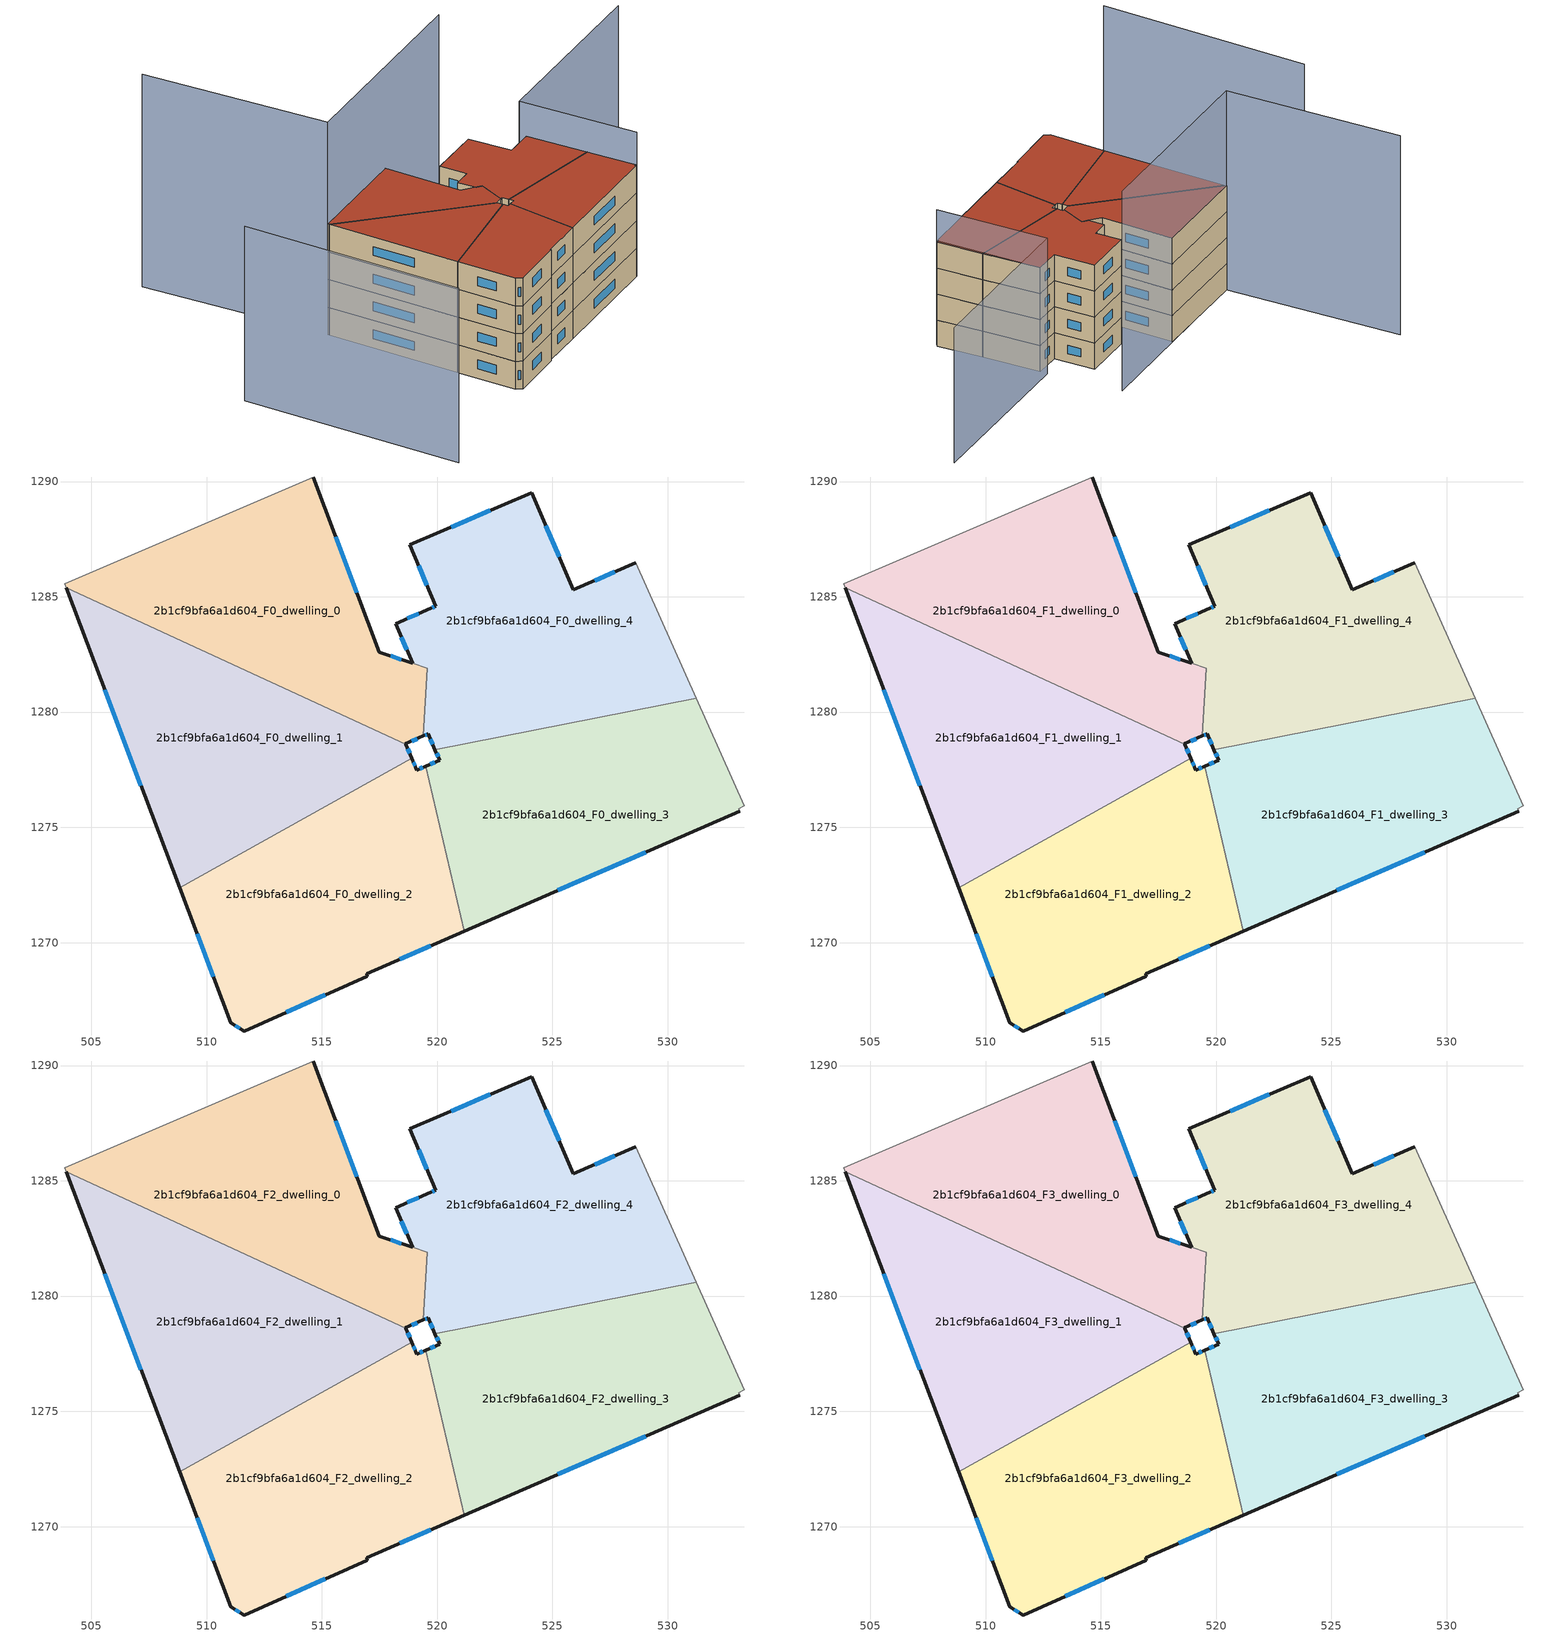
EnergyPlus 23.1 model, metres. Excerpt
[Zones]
2b1cf9bfa6a1d604_F0_dwelling_0
 floor ground (EU_floor_Construction): 514.63,1290.2 517.5,1282.6 519.57,1281.9 519.41,1278.96 518.63,1278.63 518.64,1278.61 503.91,1285.39 503.84,1285.57 z0
 wall outside (EU_wall_Construction): 518.64,1278.61 518.63,1278.63 519.41,1278.96 / 518.95,1282.11 517.5,1282.6 514.63,1290.2 z0:3
 wall adiabatic (EU_wall_Construction): 514.63,1290.2 503.84,1285.57 503.91,1285.39 z0:3
 wall to 2b1cf9bfa6a1d604_F0_dwelling_1 (EU_wall_Construction): 503.91,1285.39 518.64,1278.61 z0:3
 wall to 2b1cf9bfa6a1d604_F0_dwelling_4 (EU_wall_Construction): 519.41,1278.96 519.57,1281.9 518.95,1282.11 z0:3
 window (EU_Window_Construction): 518.89,1278.74 519.14,1278.85 / 516.52,1285.18 515.61,1287.61 / 518.46,1282.28 517.99,1282.43 z1.02:1.98
2b1cf9bfa6a1d604_F0_dwelling_1
 floor ground (EU_floor_Construction): 518.64,1278.61 518.9,1278 508.83,1272.38 503.91,1285.39 z0
 wall outside (EU_wall_Construction): 518.9,1278 518.64,1278.61 / 503.91,1285.39 508.83,1272.38 z0:3
 wall to 2b1cf9bfa6a1d604_F0_dwelling_2 (EU_wall_Construction): 508.83,1272.38 518.9,1278 z0:3
 window (EU_Window_Construction): 518.81,1278.21 518.73,1278.4 / 505.58,1280.96 507.16,1276.81 z1.02:1.98
2b1cf9bfa6a1d604_F0_dwelling_2
 floor ground (EU_floor_Construction): 519.51,1277.66 521.17,1270.5 516.94,1268.66 516.97,1268.55 511.64,1266.17 511.05,1266.52 508.83,1272.38 518.9,1278 519.12,1277.49 z0
 wall outside (EU_wall_Construction): 508.83,1272.38 511.05,1266.52 511.64,1266.17 516.97,1268.55 516.94,1268.66 521.17,1270.5 / 519.51,1277.66 519.12,1277.49 518.9,1278 z0:3
 wall to 2b1cf9bfa6a1d604_F0_dwelling_3 (EU_wall_Construction): 521.17,1270.5 519.51,1277.66 z0:3
 window (EU_Window_Construction): 513.45,1266.98 515.16,1267.74 / 511.25,1266.4 511.44,1266.29 / 509.59,1270.38 510.3,1268.51 / 519.04,1277.66 518.97,1277.83 / 519.38,1277.6 519.25,1277.54 / 518.38,1269.28 519.73,1269.87 z1.02:1.98
2b1cf9bfa6a1d604_F0_dwelling_3
 floor ground (EU_floor_Construction): 531.25,1280.6 533.33,1275.93 533.08,1275.81 533.13,1275.69 521.17,1270.5 519.51,1277.66 520.11,1277.91 519.91,1278.38 z0
 wall outside (EU_wall_Construction): 521.17,1270.5 533.13,1275.69 / 519.91,1278.38 520.11,1277.91 519.51,1277.66 z0:3
 wall adiabatic (EU_wall_Construction): 533.13,1275.69 533.08,1275.81 533.33,1275.93 531.25,1280.6 z0:3
 wall to 2b1cf9bfa6a1d604_F0_dwelling_4 (EU_wall_Construction): 531.25,1280.6 519.91,1278.38 z0:3
 window (EU_Window_Construction): 525.24,1272.26 529.06,1273.92 / 519.91,1277.83 519.71,1277.74 / 519.98,1278.22 520.04,1278.07 z1.02:1.98
2b1cf9bfa6a1d604_F0_dwelling_4
 floor ground (EU_floor_Construction): 528.62,1286.47 531.25,1280.6 519.91,1278.38 519.61,1279.05 519.41,1278.96 519.57,1281.9 518.95,1282.11 518.2,1283.84 519.72,1284.5 519.94,1284.6 518.81,1287.25 524.11,1289.52 525.91,1285.31 z0
 wall outside (EU_wall_Construction): 528.62,1286.47 525.91,1285.31 524.11,1289.52 518.81,1287.25 519.94,1284.6 519.72,1284.5 518.2,1283.84 518.95,1282.11 / 519.41,1278.96 519.61,1279.05 519.91,1278.38 z0:3
 wall adiabatic (EU_wall_Construction): 531.25,1280.6 528.62,1286.47 z0:3
 window (EU_Window_Construction): 519.2,1284.28 518.71,1284.06 / 519.87,1284.57 519.79,1284.53 / 519.2,1286.35 519.56,1285.5 / 522.31,1288.75 520.61,1288.02 / 525.3,1286.74 524.72,1288.09 / 527.7,1286.08 526.83,1285.71 / 519.71,1278.82 519.81,1278.61 / 519.48,1279 519.54,1279.02 / 518.45,1283.25 518.69,1282.7 z1.02:1.98
2b1cf9bfa6a1d604_F1_dwelling_0
 floor to 2b1cf9bfa6a1d604_F0_dwelling_0 (EU_floor_Construction): 514.63,1290.2 517.5,1282.6 519.57,1281.9 519.41,1278.96 518.63,1278.63 518.64,1278.61 503.91,1285.39 503.84,1285.57 z3
 wall outside (EU_wall_Construction): 518.64,1278.61 518.63,1278.63 519.41,1278.96 / 518.95,1282.11 517.5,1282.6 514.63,1290.2 z3:6
 wall adiabatic (EU_wall_Construction): 514.63,1290.2 503.84,1285.57 503.91,1285.39 z3:6
 wall to 2b1cf9bfa6a1d604_F1_dwelling_1 (EU_wall_Construction): 503.91,1285.39 518.64,1278.61 z3:6
 wall to 2b1cf9bfa6a1d604_F1_dwelling_4 (EU_wall_Construction): 519.41,1278.96 519.57,1281.9 518.95,1282.11 z3:6
 window (EU_Window_Construction): 518.89,1278.74 519.14,1278.85 / 516.52,1285.18 515.61,1287.61 / 518.46,1282.28 517.99,1282.43 z4.02:4.98
2b1cf9bfa6a1d604_F1_dwelling_1
 floor to 2b1cf9bfa6a1d604_F0_dwelling_1 (EU_floor_Construction): 518.64,1278.61 518.9,1278 508.83,1272.38 503.91,1285.39 z3
 wall outside (EU_wall_Construction): 518.9,1278 518.64,1278.61 / 503.91,1285.39 508.83,1272.38 z3:6
 wall to 2b1cf9bfa6a1d604_F1_dwelling_2 (EU_wall_Construction): 508.83,1272.38 518.9,1278 z3:6
 window (EU_Window_Construction): 518.81,1278.21 518.73,1278.4 / 505.58,1280.96 507.16,1276.81 z4.02:4.98
2b1cf9bfa6a1d604_F1_dwelling_2
 floor to 2b1cf9bfa6a1d604_F0_dwelling_2 (EU_floor_Construction): 519.51,1277.66 521.17,1270.5 516.94,1268.66 516.97,1268.55 511.64,1266.17 511.05,1266.52 508.83,1272.38 518.9,1278 519.12,1277.49 z3
 wall outside (EU_wall_Construction): 508.83,1272.38 511.05,1266.52 511.64,1266.17 516.97,1268.55 516.94,1268.66 521.17,1270.5 / 519.51,1277.66 519.12,1277.49 518.9,1278 z3:6
 wall to 2b1cf9bfa6a1d604_F1_dwelling_3 (EU_wall_Construction): 521.17,1270.5 519.51,1277.66 z3:6
 window (EU_Window_Construction): 513.45,1266.98 515.16,1267.74 / 511.25,1266.4 511.44,1266.29 / 509.59,1270.38 510.3,1268.51 / 519.04,1277.66 518.97,1277.83 / 519.38,1277.6 519.25,1277.54 / 518.38,1269.28 519.73,1269.87 z4.02:4.98
2b1cf9bfa6a1d604_F1_dwelling_3
 floor to 2b1cf9bfa6a1d604_F0_dwelling_3 (EU_floor_Construction): 531.25,1280.6 533.33,1275.93 533.08,1275.81 533.13,1275.69 521.17,1270.5 519.51,1277.66 520.11,1277.91 519.91,1278.38 z3
 wall outside (EU_wall_Construction): 521.17,1270.5 533.13,1275.69 / 519.91,1278.38 520.11,1277.91 519.51,1277.66 z3:6
 wall adiabatic (EU_wall_Construction): 533.13,1275.69 533.08,1275.81 533.33,1275.93 531.25,1280.6 z3:6
 wall to 2b1cf9bfa6a1d604_F1_dwelling_4 (EU_wall_Construction): 531.25,1280.6 519.91,1278.38 z3:6
 window (EU_Window_Construction): 525.24,1272.26 529.06,1273.92 / 519.91,1277.83 519.71,1277.74 / 519.98,1278.22 520.04,1278.07 z4.02:4.98
2b1cf9bfa6a1d604_F1_dwelling_4
 floor to 2b1cf9bfa6a1d604_F0_dwelling_4 (EU_floor_Construction): 528.62,1286.47 531.25,1280.6 519.91,1278.38 519.61,1279.05 519.41,1278.96 519.57,1281.9 518.95,1282.11 518.2,1283.84 519.72,1284.5 519.94,1284.6 518.81,1287.25 524.11,1289.52 525.91,1285.31 z3
 wall outside (EU_wall_Construction): 528.62,1286.47 525.91,1285.31 524.11,1289.52 518.81,1287.25 519.94,1284.6 519.72,1284.5 518.2,1283.84 518.95,1282.11 / 519.41,1278.96 519.61,1279.05 519.91,1278.38 z3:6
 wall adiabatic (EU_wall_Construction): 531.25,1280.6 528.62,1286.47 z3:6
 window (EU_Window_Construction): 519.2,1284.28 518.71,1284.06 / 519.87,1284.57 519.79,1284.53 / 519.2,1286.35 519.56,1285.5 / 522.31,1288.75 520.61,1288.02 / 525.3,1286.74 524.72,1288.09 / 527.7,1286.08 526.83,1285.71 / 519.71,1278.82 519.81,1278.61 / 519.48,1279 519.54,1279.02 / 518.45,1283.25 518.69,1282.7 z4.02:4.98
2b1cf9bfa6a1d604_F2_dwelling_0
 floor to 2b1cf9bfa6a1d604_F1_dwelling_0 (EU_floor_Construction): 514.63,1290.2 517.5,1282.6 519.57,1281.9 519.41,1278.96 518.63,1278.63 518.64,1278.61 503.91,1285.39 503.84,1285.57 z6
 wall outside (EU_wall_Construction): 518.64,1278.61 518.63,1278.63 519.41,1278.96 / 518.95,1282.11 517.5,1282.6 514.63,1290.2 z6:9
 wall adiabatic (EU_wall_Construction): 514.63,1290.2 503.84,1285.57 503.91,1285.39 z6:9
 wall to 2b1cf9bfa6a1d604_F2_dwelling_1 (EU_wall_Construction): 503.91,1285.39 518.64,1278.61 z6:9
 wall to 2b1cf9bfa6a1d604_F2_dwelling_4 (EU_wall_Construction): 519.41,1278.96 519.57,1281.9 518.95,1282.11 z6:9
 window (EU_Window_Construction): 518.89,1278.74 519.14,1278.85 / 516.52,1285.18 515.61,1287.61 / 518.46,1282.28 517.99,1282.43 z7.02:7.98
2b1cf9bfa6a1d604_F2_dwelling_1
 floor to 2b1cf9bfa6a1d604_F1_dwelling_1 (EU_floor_Construction): 518.64,1278.61 518.9,1278 508.83,1272.38 503.91,1285.39 z6
 wall outside (EU_wall_Construction): 518.9,1278 518.64,1278.61 / 503.91,1285.39 508.83,1272.38 z6:9
 wall to 2b1cf9bfa6a1d604_F2_dwelling_2 (EU_wall_Construction): 508.83,1272.38 518.9,1278 z6:9
 window (EU_Window_Construction): 518.81,1278.21 518.73,1278.4 / 505.58,1280.96 507.16,1276.81 z7.02:7.98
2b1cf9bfa6a1d604_F2_dwelling_2
 floor to 2b1cf9bfa6a1d604_F1_dwelling_2 (EU_floor_Construction): 519.51,1277.66 521.17,1270.5 516.94,1268.66 516.97,1268.55 511.64,1266.17 511.05,1266.52 508.83,1272.38 518.9,1278 519.12,1277.49 z6
 wall outside (EU_wall_Construction): 508.83,1272.38 511.05,1266.52 511.64,1266.17 516.97,1268.55 516.94,1268.66 521.17,1270.5 / 519.51,1277.66 519.12,1277.49 518.9,1278 z6:9
 wall to 2b1cf9bfa6a1d604_F2_dwelling_3 (EU_wall_Construction): 521.17,1270.5 519.51,1277.66 z6:9
 window (EU_Window_Construction): 513.45,1266.98 515.16,1267.74 / 511.25,1266.4 511.44,1266.29 / 509.59,1270.38 510.3,1268.51 / 519.04,1277.66 518.97,1277.83 / 519.38,1277.6 519.25,1277.54 / 518.38,1269.28 519.73,1269.87 z7.02:7.98
2b1cf9bfa6a1d604_F2_dwelling_3
 floor to 2b1cf9bfa6a1d604_F1_dwelling_3 (EU_floor_Construction): 531.25,1280.6 533.33,1275.93 533.08,1275.81 533.13,1275.69 521.17,1270.5 519.51,1277.66 520.11,1277.91 519.91,1278.38 z6
 wall outside (EU_wall_Construction): 521.17,1270.5 533.13,1275.69 / 519.91,1278.38 520.11,1277.91 519.51,1277.66 z6:9
 wall adiabatic (EU_wall_Construction): 533.13,1275.69 533.08,1275.81 533.33,1275.93 531.25,1280.6 z6:9
 wall to 2b1cf9bfa6a1d604_F2_dwelling_4 (EU_wall_Construction): 531.25,1280.6 519.91,1278.38 z6:9
 window (EU_Window_Construction): 525.24,1272.26 529.06,1273.92 / 519.91,1277.83 519.71,1277.74 / 519.98,1278.22 520.04,1278.07 z7.02:7.98
2b1cf9bfa6a1d604_F2_dwelling_4
 floor to 2b1cf9bfa6a1d604_F1_dwelling_4 (EU_floor_Construction): 528.62,1286.47 531.25,1280.6 519.91,1278.38 519.61,1279.05 519.41,1278.96 519.57,1281.9 518.95,1282.11 518.2,1283.84 519.72,1284.5 519.94,1284.6 518.81,1287.25 524.11,1289.52 525.91,1285.31 z6
 wall outside (EU_wall_Construction): 528.62,1286.47 525.91,1285.31 524.11,1289.52 518.81,1287.25 519.94,1284.6 519.72,1284.5 518.2,1283.84 518.95,1282.11 / 519.41,1278.96 519.61,1279.05 519.91,1278.38 z6:9
 wall adiabatic (EU_wall_Construction): 531.25,1280.6 528.62,1286.47 z6:9
 window (EU_Window_Construction): 519.2,1284.28 518.71,1284.06 / 519.87,1284.57 519.79,1284.53 / 519.2,1286.35 519.56,1285.5 / 522.31,1288.75 520.61,1288.02 / 525.3,1286.74 524.72,1288.09 / 527.7,1286.08 526.83,1285.71 / 519.71,1278.82 519.81,1278.61 / 519.48,1279 519.54,1279.02 / 518.45,1283.25 518.69,1282.7 z7.02:7.98
2b1cf9bfa6a1d604_F3_dwelling_0
 floor to 2b1cf9bfa6a1d604_F2_dwelling_0 (EU_floor_Construction): 514.63,1290.2 517.5,1282.6 519.57,1281.9 519.41,1278.96 518.63,1278.63 518.64,1278.61 503.91,1285.39 503.84,1285.57 z9
 wall outside (EU_wall_Construction): 518.64,1278.61 518.63,1278.63 519.41,1278.96 / 518.95,1282.11 517.5,1282.6 514.63,1290.2 z9:12
 wall adiabatic (EU_wall_Construction): 514.63,1290.2 503.84,1285.57 503.91,1285.39 z9:12
 wall to 2b1cf9bfa6a1d604_F3_dwelling_1 (EU_wall_Construction): 503.91,1285.39 518.64,1278.61 z9:12
 wall to 2b1cf9bfa6a1d604_F3_dwelling_4 (EU_wall_Construction): 519.41,1278.96 519.57,1281.9 518.95,1282.11 z9:12
 window (EU_Window_Construction): 518.89,1278.74 519.14,1278.85 / 516.52,1285.18 515.61,1287.61 / 518.46,1282.28 517.99,1282.43 z10.02:10.98
 roof outside (EU_roof_Construction): 519.41,1278.96 519.57,1281.9 517.5,1282.6 514.63,1290.2 503.84,1285.57 503.91,1285.39 518.64,1278.61 518.63,1278.63 z12
2b1cf9bfa6a1d604_F3_dwelling_1
 floor to 2b1cf9bfa6a1d604_F2_dwelling_1 (EU_floor_Construction): 518.64,1278.61 518.9,1278 508.83,1272.38 503.91,1285.39 z9
 wall outside (EU_wall_Construction): 518.9,1278 518.64,1278.61 / 503.91,1285.39 508.83,1272.38 z9:12
 wall to 2b1cf9bfa6a1d604_F3_dwelling_2 (EU_wall_Construction): 508.83,1272.38 518.9,1278 z9:12
 window (EU_Window_Construction): 518.81,1278.21 518.73,1278.4 / 505.58,1280.96 507.16,1276.81 z10.02:10.98
 roof outside (EU_roof_Construction): 518.9,1278 518.64,1278.61 503.91,1285.39 508.83,1272.38 z12
2b1cf9bfa6a1d604_F3_dwelling_2
 floor to 2b1cf9bfa6a1d604_F2_dwelling_2 (EU_floor_Construction): 519.51,1277.66 521.17,1270.5 516.94,1268.66 516.97,1268.55 511.64,1266.17 511.05,1266.52 508.83,1272.38 518.9,1278 519.12,1277.49 z9
 wall outside (EU_wall_Construction): 508.83,1272.38 511.05,1266.52 511.64,1266.17 516.97,1268.55 516.94,1268.66 521.17,1270.5 / 519.51,1277.66 519.12,1277.49 518.9,1278 z9:12
 wall to 2b1cf9bfa6a1d604_F3_dwelling_3 (EU_wall_Construction): 521.17,1270.5 519.51,1277.66 z9:12
 window (EU_Window_Construction): 513.45,1266.98 515.16,1267.74 / 511.25,1266.4 511.44,1266.29 / 509.59,1270.38 510.3,1268.51 / 519.04,1277.66 518.97,1277.83 / 519.38,1277.6 519.25,1277.54 / 518.38,1269.28 519.73,1269.87 z10.02:10.98
 roof outside (EU_roof_Construction): 521.17,1270.5 519.51,1277.66 519.12,1277.49 518.9,1278 508.83,1272.38 511.05,1266.52 511.64,1266.17 516.97,1268.55 516.94,1268.66 z12
2b1cf9bfa6a1d604_F3_dwelling_3
 floor to 2b1cf9bfa6a1d604_F2_dwelling_3 (EU_floor_Construction): 531.25,1280.6 533.33,1275.93 533.08,1275.81 533.13,1275.69 521.17,1270.5 519.51,1277.66 520.11,1277.91 519.91,1278.38 z9
 wall outside (EU_wall_Construction): 521.17,1270.5 533.13,1275.69 / 519.91,1278.38 520.11,1277.91 519.51,1277.66 z9:12
 wall adiabatic (EU_wall_Construction): 533.13,1275.69 533.08,1275.81 533.33,1275.93 531.25,1280.6 z9:12
 wall to 2b1cf9bfa6a1d604_F3_dwelling_4 (EU_wall_Construction): 531.25,1280.6 519.91,1278.38 z9:12
 window (EU_Window_Construction): 525.24,1272.26 529.06,1273.92 / 519.91,1277.83 519.71,1277.74 / 519.98,1278.22 520.04,1278.07 z10.02:10.98
 roof outside (EU_roof_Construction): 533.13,1275.69 533.08,1275.81 533.33,1275.93 531.25,1280.6 519.91,1278.38 520.11,1277.91 519.51,1277.66 521.17,1270.5 z12
2b1cf9bfa6a1d604_F3_dwelling_4
 floor to 2b1cf9bfa6a1d604_F2_dwelling_4 (EU_floor_Construction): 528.62,1286.47 531.25,1280.6 519.91,1278.38 519.61,1279.05 519.41,1278.96 519.57,1281.9 518.95,1282.11 518.2,1283.84 519.72,1284.5 519.94,1284.6 518.81,1287.25 524.11,1289.52 525.91,1285.31 z9
 wall outside (EU_wall_Construction): 528.62,1286.47 525.91,1285.31 524.11,1289.52 518.81,1287.25 519.94,1284.6 519.72,1284.5 518.2,1283.84 518.95,1282.11 / 519.41,1278.96 519.61,1279.05 519.91,1278.38 z9:12
 wall adiabatic (EU_wall_Construction): 531.25,1280.6 528.62,1286.47 z9:12
 window (EU_Window_Construction): 519.2,1284.28 518.71,1284.06 / 519.87,1284.57 519.79,1284.53 / 519.2,1286.35 519.56,1285.5 / 522.31,1288.75 520.61,1288.02 / 525.3,1286.74 524.72,1288.09 / 527.7,1286.08 526.83,1285.71 / 519.71,1278.82 519.81,1278.61 / 519.48,1279 519.54,1279.02 / 518.45,1283.25 518.69,1282.7 z10.02:10.98
 roof outside (EU_roof_Construction): 531.25,1280.6 528.62,1286.47 525.91,1285.31 524.11,1289.52 518.81,1287.25 519.94,1284.6 519.72,1284.5 518.2,1283.84 518.95,1282.11 519.57,1281.9 519.41,1278.96 519.61,1279.05 519.91,1278.38 z12
shading: 524.66,1294.53 503.85,1285.54 / 503.85,1285.54 496.08,1303.53 z0:23; 490.03,1280.94 498.16,1259.23 z0:18.9; 533.23,1275.7 528.32,1287.15 / 528.32,1287.15 546.82,1295.08 z0:15.6
[Building]
EU S2 Campaign: North Axis=0; Terrain=City; Solar Distribution=FullExterior
[Site:Location]
Vienna: Latitude=48; Longitude=16.5; Time Zone=1; Elevation=183
[SizingPeriod:WeatherFileDays]
AnnualSizingPeriod: Begin Month=1; Begin Day of Month=1; End Month=12; End Day of Month=31; Day of Week for Start Day=Monday; Use Weather File Daylight Saving Period=No; Use Weather File Rain and Snow Indicators=No
[MATERIAL]
EU_InternalMass_Material: Roughness=MediumRough; Thickness=0.1; Conductivity=1; Density=1800; Specific Heat=900; Thermal Absorptance=0.9; Solar Absorptance=0.7; Visible Absorptance=0.7
[MATERIAL:NOMASS] Roughness=MediumRough; Thermal Absorptance=0.9; Solar Absorptance=0.7; Visible Absorptance=0.7
Name | Thermal Resistance
EU_wall_NoMass | 0.942466
EU_roof_NoMass | 0.551687
EU_floor_NoMass | 0.66527
[WINDOWMATERIAL:SIMPLEGLAZINGSYSTEM]
EU_Window_SimpleGlazing: UFactor=2.03367; Solar Heat Gain Coefficient=0.65; Visible Transmittance=0.65
[CONSTRUCTION]
EU_wall_Construction: EU_wall_NoMass
EU_roof_Construction: EU_roof_NoMass
EU_floor_Construction: EU_floor_NoMass
EU_Window_Construction: EU_Window_SimpleGlazing
EU_InternalMass_Construction: EU_InternalMass_Material
[ZONE] Type=1; Multiplier=1; Ceiling Height=autocalculate; Floor Area=autocalculate; Part of Total Floor Area=Yes
Name | Volume
2b1cf9bfa6a1d604_F0_dwelling_0 | 237.299
2b1cf9bfa6a1d604_F1_dwelling_0; 2b1cf9bfa6a1d604_F2_dwelling_0; 2b1cf9bfa6a1d604_F3_dwelling_0 | 237.298
2b1cf9bfa6a1d604_F0_dwelling_1; 2b1cf9bfa6a1d604_F1_dwelling_1; 2b1cf9bfa6a1d604_F2_dwelling_1; 2b1cf9bfa6a1d604_F3_dwelling_1 | 248.708
2b1cf9bfa6a1d604_F0_dwelling_2 | 248.688
2b1cf9bfa6a1d604_F1_dwelling_2; 2b1cf9bfa6a1d604_F2_dwelling_2; 2b1cf9bfa6a1d604_F3_dwelling_2; 2b1cf9bfa6a1d604_F0_dwelling_3; 2b1cf9bfa6a1d604_F1_dwelling_3; 2b1cf9bfa6a1d604_F2_dwelling_3; 2b1cf9bfa6a1d604_F3_dwelling_3 | 248.687
2b1cf9bfa6a1d604_F0_dwelling_4 | 260.054
2b1cf9bfa6a1d604_F1_dwelling_4; 2b1cf9bfa6a1d604_F2_dwelling_4; 2b1cf9bfa6a1d604_F3_dwelling_4 | 260.055
[INTERNALMASS] Construction=EU_InternalMass_Construction
Name | Zone or ZoneList | Surface Area
2b1cf9bfa6a1d604_F0_dwelling_0_EU_InternalMass | 2b1cf9bfa6a1d604_F0_dwelling_0 | 79.0993
2b1cf9bfa6a1d604_F0_dwelling_1_EU_InternalMass | 2b1cf9bfa6a1d604_F0_dwelling_1 | 82.9029
2b1cf9bfa6a1d604_F0_dwelling_2_EU_InternalMass | 2b1cf9bfa6a1d604_F0_dwelling_2 | 82.896
2b1cf9bfa6a1d604_F0_dwelling_3_EU_InternalMass | 2b1cf9bfa6a1d604_F0_dwelling_3 | 82.8958
2b1cf9bfa6a1d604_F0_dwelling_4_EU_InternalMass | 2b1cf9bfa6a1d604_F0_dwelling_4 | 86.6848
2b1cf9bfa6a1d604_F1_dwelling_0_EU_InternalMass | 2b1cf9bfa6a1d604_F1_dwelling_0 | 79.0993
2b1cf9bfa6a1d604_F1_dwelling_1_EU_InternalMass | 2b1cf9bfa6a1d604_F1_dwelling_1 | 82.9029
2b1cf9bfa6a1d604_F1_dwelling_2_EU_InternalMass | 2b1cf9bfa6a1d604_F1_dwelling_2 | 82.896
2b1cf9bfa6a1d604_F1_dwelling_3_EU_InternalMass | 2b1cf9bfa6a1d604_F1_dwelling_3 | 82.8958
2b1cf9bfa6a1d604_F1_dwelling_4_EU_InternalMass | 2b1cf9bfa6a1d604_F1_dwelling_4 | 86.6848
2b1cf9bfa6a1d604_F2_dwelling_0_EU_InternalMass | 2b1cf9bfa6a1d604_F2_dwelling_0 | 79.0993
2b1cf9bfa6a1d604_F2_dwelling_1_EU_InternalMass | 2b1cf9bfa6a1d604_F2_dwelling_1 | 82.9029
2b1cf9bfa6a1d604_F2_dwelling_2_EU_InternalMass | 2b1cf9bfa6a1d604_F2_dwelling_2 | 82.896
2b1cf9bfa6a1d604_F2_dwelling_3_EU_InternalMass | 2b1cf9bfa6a1d604_F2_dwelling_3 | 82.8958
2b1cf9bfa6a1d604_F2_dwelling_4_EU_InternalMass | 2b1cf9bfa6a1d604_F2_dwelling_4 | 86.6848
2b1cf9bfa6a1d604_F3_dwelling_0_EU_InternalMass | 2b1cf9bfa6a1d604_F3_dwelling_0 | 79.0993
2b1cf9bfa6a1d604_F3_dwelling_1_EU_InternalMass | 2b1cf9bfa6a1d604_F3_dwelling_1 | 82.9029
2b1cf9bfa6a1d604_F3_dwelling_2_EU_InternalMass | 2b1cf9bfa6a1d604_F3_dwelling_2 | 82.896
2b1cf9bfa6a1d604_F3_dwelling_3_EU_InternalMass | 2b1cf9bfa6a1d604_F3_dwelling_3 | 82.8958
2b1cf9bfa6a1d604_F3_dwelling_4_EU_InternalMass | 2b1cf9bfa6a1d604_F3_dwelling_4 | 86.6848
[OTHEREQUIPMENT] Fuel Type=Electricity; Design Level Calculation Method=Watts/Area; Power per Zone Floor Area=1; Fraction Latent=0; Fraction Radiant=0; Fraction Lost=0; Carbon Dioxide Generation Rate=0; EndUse Subcategory=EU_Step8_InternalGains
Name | Zone or ZoneList or Space or SpaceList | Schedule
EU_Step8_InternalGain_2b1cf9bfa6a1d604_F0_dwelling_0_f000 | 2b1cf9bfa6a1d604_F0_dwelling_0 | EU_Step8_GainSchedule_2b1cf9bfa6a1d604_F0_dwelling_0_f000
EU_Step8_InternalGain_2b1cf9bfa6a1d604_F0_dwelling_1_f000 | 2b1cf9bfa6a1d604_F0_dwelling_1 | EU_Step8_GainSchedule_2b1cf9bfa6a1d604_F0_dwelling_1_f000
EU_Step8_InternalGain_2b1cf9bfa6a1d604_F0_dwelling_2_f000 | 2b1cf9bfa6a1d604_F0_dwelling_2 | EU_Step8_GainSchedule_2b1cf9bfa6a1d604_F0_dwelling_2_f000
EU_Step8_InternalGain_2b1cf9bfa6a1d604_F0_dwelling_3_f000 | 2b1cf9bfa6a1d604_F0_dwelling_3 | EU_Step8_GainSchedule_2b1cf9bfa6a1d604_F0_dwelling_3_f000
EU_Step8_InternalGain_2b1cf9bfa6a1d604_F0_dwelling_4_f000 | 2b1cf9bfa6a1d604_F0_dwelling_4 | EU_Step8_GainSchedule_2b1cf9bfa6a1d604_F0_dwelling_4_f000
EU_Step8_InternalGain_2b1cf9bfa6a1d604_F1_dwelling_0_f000 | 2b1cf9bfa6a1d604_F1_dwelling_0 | EU_Step8_GainSchedule_2b1cf9bfa6a1d604_F1_dwelling_0_f000
EU_Step8_InternalGain_2b1cf9bfa6a1d604_F1_dwelling_1_f000 | 2b1cf9bfa6a1d604_F1_dwelling_1 | EU_Step8_GainSchedule_2b1cf9bfa6a1d604_F1_dwelling_1_f000
EU_Step8_InternalGain_2b1cf9bfa6a1d604_F1_dwelling_2_f000 | 2b1cf9bfa6a1d604_F1_dwelling_2 | EU_Step8_GainSchedule_2b1cf9bfa6a1d604_F1_dwelling_2_f000
EU_Step8_InternalGain_2b1cf9bfa6a1d604_F1_dwelling_3_f000 | 2b1cf9bfa6a1d604_F1_dwelling_3 | EU_Step8_GainSchedule_2b1cf9bfa6a1d604_F1_dwelling_3_f000
EU_Step8_InternalGain_2b1cf9bfa6a1d604_F1_dwelling_4_f000 | 2b1cf9bfa6a1d604_F1_dwelling_4 | EU_Step8_GainSchedule_2b1cf9bfa6a1d604_F1_dwelling_4_f000
EU_Step8_InternalGain_2b1cf9bfa6a1d604_F2_dwelling_0_f000 | 2b1cf9bfa6a1d604_F2_dwelling_0 | EU_Step8_GainSchedule_2b1cf9bfa6a1d604_F2_dwelling_0_f000
EU_Step8_InternalGain_2b1cf9bfa6a1d604_F2_dwelling_1_f000 | 2b1cf9bfa6a1d604_F2_dwelling_1 | EU_Step8_GainSchedule_2b1cf9bfa6a1d604_F2_dwelling_1_f000
EU_Step8_InternalGain_2b1cf9bfa6a1d604_F2_dwelling_2_f000 | 2b1cf9bfa6a1d604_F2_dwelling_2 | EU_Step8_GainSchedule_2b1cf9bfa6a1d604_F2_dwelling_2_f000
EU_Step8_InternalGain_2b1cf9bfa6a1d604_F2_dwelling_3_f000 | 2b1cf9bfa6a1d604_F2_dwelling_3 | EU_Step8_GainSchedule_2b1cf9bfa6a1d604_F2_dwelling_3_f000
EU_Step8_InternalGain_2b1cf9bfa6a1d604_F2_dwelling_4_f000 | 2b1cf9bfa6a1d604_F2_dwelling_4 | EU_Step8_GainSchedule_2b1cf9bfa6a1d604_F2_dwelling_4_f000
EU_Step8_InternalGain_2b1cf9bfa6a1d604_F3_dwelling_0_f000 | 2b1cf9bfa6a1d604_F3_dwelling_0 | EU_Step8_GainSchedule_2b1cf9bfa6a1d604_F3_dwelling_0_f000
EU_Step8_InternalGain_2b1cf9bfa6a1d604_F3_dwelling_1_f000 | 2b1cf9bfa6a1d604_F3_dwelling_1 | EU_Step8_GainSchedule_2b1cf9bfa6a1d604_F3_dwelling_1_f000
EU_Step8_InternalGain_2b1cf9bfa6a1d604_F3_dwelling_2_f000 | 2b1cf9bfa6a1d604_F3_dwelling_2 | EU_Step8_GainSchedule_2b1cf9bfa6a1d604_F3_dwelling_2_f000
EU_Step8_InternalGain_2b1cf9bfa6a1d604_F3_dwelling_3_f000 | 2b1cf9bfa6a1d604_F3_dwelling_3 | EU_Step8_GainSchedule_2b1cf9bfa6a1d604_F3_dwelling_3_f000
EU_Step8_InternalGain_2b1cf9bfa6a1d604_F3_dwelling_4_f000 | 2b1cf9bfa6a1d604_F3_dwelling_4 | EU_Step8_GainSchedule_2b1cf9bfa6a1d604_F3_dwelling_4_f000
[ZONEVENTILATION:DESIGNFLOWRATE] Schedule=EU_AlwaysOn; Design Flow Rate Calculation Method=AirChanges/Hour; Air Changes per Hour=0.530523; Ventilation Type=Natural; Fan Pressure Rise=0; Fan Total Efficiency=1; Constant Term Coefficient=1; Temperature Term Coefficient=0; Velocity Term Coefficient=0; Velocity Squared Term Coefficient=0; Minimum Indoor Temperature=-100; Maximum Indoor Temperature=100; Delta Temperature=-100; Minimum Outdoor Temperature=-100; Maximum Outdoor Temperature=100; Maximum Wind Speed=40
Name | Zone or ZoneList or Space or SpaceList
EU_ConstantAir_2b1cf9bfa6a1d604_F0_dwelling_0 | 2b1cf9bfa6a1d604_F0_dwelling_0
EU_ConstantAir_2b1cf9bfa6a1d604_F0_dwelling_1 | 2b1cf9bfa6a1d604_F0_dwelling_1
EU_ConstantAir_2b1cf9bfa6a1d604_F0_dwelling_2 | 2b1cf9bfa6a1d604_F0_dwelling_2
EU_ConstantAir_2b1cf9bfa6a1d604_F0_dwelling_3 | 2b1cf9bfa6a1d604_F0_dwelling_3
EU_ConstantAir_2b1cf9bfa6a1d604_F0_dwelling_4 | 2b1cf9bfa6a1d604_F0_dwelling_4
EU_ConstantAir_2b1cf9bfa6a1d604_F1_dwelling_0 | 2b1cf9bfa6a1d604_F1_dwelling_0
EU_ConstantAir_2b1cf9bfa6a1d604_F1_dwelling_1 | 2b1cf9bfa6a1d604_F1_dwelling_1
EU_ConstantAir_2b1cf9bfa6a1d604_F1_dwelling_2 | 2b1cf9bfa6a1d604_F1_dwelling_2
EU_ConstantAir_2b1cf9bfa6a1d604_F1_dwelling_3 | 2b1cf9bfa6a1d604_F1_dwelling_3
EU_ConstantAir_2b1cf9bfa6a1d604_F1_dwelling_4 | 2b1cf9bfa6a1d604_F1_dwelling_4
EU_ConstantAir_2b1cf9bfa6a1d604_F2_dwelling_0 | 2b1cf9bfa6a1d604_F2_dwelling_0
EU_ConstantAir_2b1cf9bfa6a1d604_F2_dwelling_1 | 2b1cf9bfa6a1d604_F2_dwelling_1
EU_ConstantAir_2b1cf9bfa6a1d604_F2_dwelling_2 | 2b1cf9bfa6a1d604_F2_dwelling_2
EU_ConstantAir_2b1cf9bfa6a1d604_F2_dwelling_3 | 2b1cf9bfa6a1d604_F2_dwelling_3
EU_ConstantAir_2b1cf9bfa6a1d604_F2_dwelling_4 | 2b1cf9bfa6a1d604_F2_dwelling_4
EU_ConstantAir_2b1cf9bfa6a1d604_F3_dwelling_0 | 2b1cf9bfa6a1d604_F3_dwelling_0
EU_ConstantAir_2b1cf9bfa6a1d604_F3_dwelling_1 | 2b1cf9bfa6a1d604_F3_dwelling_1
EU_ConstantAir_2b1cf9bfa6a1d604_F3_dwelling_2 | 2b1cf9bfa6a1d604_F3_dwelling_2
EU_ConstantAir_2b1cf9bfa6a1d604_F3_dwelling_3 | 2b1cf9bfa6a1d604_F3_dwelling_3
EU_ConstantAir_2b1cf9bfa6a1d604_F3_dwelling_4 | 2b1cf9bfa6a1d604_F3_dwelling_4
[HVACTEMPLATE:THERMOSTAT] Constant Heating Setpoint=20; Constant Cooling Setpoint=50
EU_HeatOnly_2b1cf9bfa6a1d604_F0_dwelling_0; EU_HeatOnly_2b1cf9bfa6a1d604_F0_dwelling_1; EU_HeatOnly_2b1cf9bfa6a1d604_F0_dwelling_2; EU_HeatOnly_2b1cf9bfa6a1d604_F0_dwelling_3; EU_HeatOnly_2b1cf9bfa6a1d604_F0_dwelling_4; EU_HeatOnly_2b1cf9bfa6a1d604_F1_dwelling_0; EU_HeatOnly_2b1cf9bfa6a1d604_F1_dwelling_1; EU_HeatOnly_2b1cf9bfa6a1d604_F1_dwelling_2; EU_HeatOnly_2b1cf9bfa6a1d604_F1_dwelling_3; EU_HeatOnly_2b1cf9bfa6a1d604_F1_dwelling_4; EU_HeatOnly_2b1cf9bfa6a1d604_F2_dwelling_0; EU_HeatOnly_2b1cf9bfa6a1d604_F2_dwelling_1; EU_HeatOnly_2b1cf9bfa6a1d604_F2_dwelling_2; EU_HeatOnly_2b1cf9bfa6a1d604_F2_dwelling_3; EU_HeatOnly_2b1cf9bfa6a1d604_F2_dwelling_4; EU_HeatOnly_2b1cf9bfa6a1d604_F3_dwelling_0; EU_HeatOnly_2b1cf9bfa6a1d604_F3_dwelling_1; EU_HeatOnly_2b1cf9bfa6a1d604_F3_dwelling_2; EU_HeatOnly_2b1cf9bfa6a1d604_F3_dwelling_3; EU_HeatOnly_2b1cf9bfa6a1d604_F3_dwelling_4
[HVACTEMPLATE:ZONE:IDEALLOADSAIRSYSTEM] System Availability Schedule=EU_AlwaysOn; Maximum Heating Supply Air Temperature=50; Minimum Cooling Supply Air Temperature=13; Maximum Heating Supply Air Humidity Ratio=0.0156; Minimum Cooling Supply Air Humidity Ratio=0.0077; Heating Limit=NoLimit; Cooling Limit=NoLimit; Heating Availability Schedule=EU_AlwaysOn; Cooling Availability Schedule=EU_CoolingOff; Dehumidification Control Type=ConstantSensibleHeatRatio; Cooling Sensible Heat Ratio=0.7; Dehumidification Setpoint=60; Humidification Control Type=None; Humidification Setpoint=30; Outdoor Air Method=None; Outdoor Air Flow Rate per Person=0.00944; Outdoor Air Flow Rate per Zone Floor Area=0; Outdoor Air Flow Rate per Zone=0; Demand Controlled Ventilation Type=None; Outdoor Air Economizer Type=NoEconomizer; Heat Recovery Type=None; Sensible Heat Recovery Effectiveness=0.7; Latent Heat Recovery Effectiveness=0.65
Name | Template Thermostat
2b1cf9bfa6a1d604_F0_dwelling_0 | EU_HeatOnly_2b1cf9bfa6a1d604_F0_dwelling_0
2b1cf9bfa6a1d604_F0_dwelling_1 | EU_HeatOnly_2b1cf9bfa6a1d604_F0_dwelling_1
2b1cf9bfa6a1d604_F0_dwelling_2 | EU_HeatOnly_2b1cf9bfa6a1d604_F0_dwelling_2
2b1cf9bfa6a1d604_F0_dwelling_3 | EU_HeatOnly_2b1cf9bfa6a1d604_F0_dwelling_3
2b1cf9bfa6a1d604_F0_dwelling_4 | EU_HeatOnly_2b1cf9bfa6a1d604_F0_dwelling_4
2b1cf9bfa6a1d604_F1_dwelling_0 | EU_HeatOnly_2b1cf9bfa6a1d604_F1_dwelling_0
2b1cf9bfa6a1d604_F1_dwelling_1 | EU_HeatOnly_2b1cf9bfa6a1d604_F1_dwelling_1
2b1cf9bfa6a1d604_F1_dwelling_2 | EU_HeatOnly_2b1cf9bfa6a1d604_F1_dwelling_2
2b1cf9bfa6a1d604_F1_dwelling_3 | EU_HeatOnly_2b1cf9bfa6a1d604_F1_dwelling_3
2b1cf9bfa6a1d604_F1_dwelling_4 | EU_HeatOnly_2b1cf9bfa6a1d604_F1_dwelling_4
2b1cf9bfa6a1d604_F2_dwelling_0 | EU_HeatOnly_2b1cf9bfa6a1d604_F2_dwelling_0
2b1cf9bfa6a1d604_F2_dwelling_1 | EU_HeatOnly_2b1cf9bfa6a1d604_F2_dwelling_1
2b1cf9bfa6a1d604_F2_dwelling_2 | EU_HeatOnly_2b1cf9bfa6a1d604_F2_dwelling_2
2b1cf9bfa6a1d604_F2_dwelling_3 | EU_HeatOnly_2b1cf9bfa6a1d604_F2_dwelling_3
2b1cf9bfa6a1d604_F2_dwelling_4 | EU_HeatOnly_2b1cf9bfa6a1d604_F2_dwelling_4
2b1cf9bfa6a1d604_F3_dwelling_0 | EU_HeatOnly_2b1cf9bfa6a1d604_F3_dwelling_0
2b1cf9bfa6a1d604_F3_dwelling_1 | EU_HeatOnly_2b1cf9bfa6a1d604_F3_dwelling_1
2b1cf9bfa6a1d604_F3_dwelling_2 | EU_HeatOnly_2b1cf9bfa6a1d604_F3_dwelling_2
2b1cf9bfa6a1d604_F3_dwelling_3 | EU_HeatOnly_2b1cf9bfa6a1d604_F3_dwelling_3
2b1cf9bfa6a1d604_F3_dwelling_4 | EU_HeatOnly_2b1cf9bfa6a1d604_F3_dwelling_4
[SIZING:ZONE] Zone Cooling Design Supply Air Temperature Input Method=SupplyAirTemperature; Zone Cooling Design Supply Air Temperature=13; Zone Heating Design Supply Air Temperature Input Method=SupplyAirTemperature; Zone Heating Design Supply Air Temperature=50; Zone Cooling Design Supply Air Humidity Ratio=0.008; Zone Heating Design Supply Air Humidity Ratio=0.008; Cooling Design Air Flow Method=DesignDay; Cooling Design Air Flow Rate=0; Cooling Minimum Air Flow per Zone Floor Area=0.000762; Cooling Minimum Air Flow=0; Cooling Minimum Air Flow Fraction=0.2; Heating Design Air Flow Method=DesignDay; Heating Design Air Flow Rate=0; Heating Maximum Air Flow per Zone Floor Area=0.002032; Heating Maximum Air Flow=0.141576; Heating Maximum Air Flow Fraction=0.3; Account for Dedicated Outdoor Air System=No; Dedicated Outdoor Air System Control Strategy=NeutralSupplyAir; Dedicated Outdoor Air Low Setpoint Temperature for Design=autosize; Dedicated Outdoor Air High Setpoint Temperature for Design=autosize; Zone Load Sizing Method=Sensible Load Only No Latent Load; Zone Latent Cooling Design Supply Air Humidity Ratio Input Method=HumidityRatioDifference; Zone Cooling Design Supply Air Humidity Ratio Difference=0.005; Zone Latent Heating Design Supply Air Humidity Ratio Input Method=HumidityRatioDifference; Zone Humidification Design Supply Air Humidity Ratio Difference=0.005
2b1cf9bfa6a1d604_F0_dwelling_0; 2b1cf9bfa6a1d604_F0_dwelling_1; 2b1cf9bfa6a1d604_F0_dwelling_2; 2b1cf9bfa6a1d604_F0_dwelling_3; 2b1cf9bfa6a1d604_F0_dwelling_4; 2b1cf9bfa6a1d604_F1_dwelling_0; 2b1cf9bfa6a1d604_F1_dwelling_1; 2b1cf9bfa6a1d604_F1_dwelling_2; 2b1cf9bfa6a1d604_F1_dwelling_3; 2b1cf9bfa6a1d604_F1_dwelling_4; 2b1cf9bfa6a1d604_F2_dwelling_0; 2b1cf9bfa6a1d604_F2_dwelling_1; 2b1cf9bfa6a1d604_F2_dwelling_2; 2b1cf9bfa6a1d604_F2_dwelling_3; 2b1cf9bfa6a1d604_F2_dwelling_4; 2b1cf9bfa6a1d604_F3_dwelling_0; 2b1cf9bfa6a1d604_F3_dwelling_1; 2b1cf9bfa6a1d604_F3_dwelling_2; 2b1cf9bfa6a1d604_F3_dwelling_3; 2b1cf9bfa6a1d604_F3_dwelling_4
[SCHEDULE:CONSTANT]
Name | Hourly Value
EU_AlwaysOn | 1
EU_CoolingOff | 0
[SCHEDULE:FILE] Column Number=1; Rows to Skip at Top=0; Number of Hours of Data=8760; Column Separator=Comma; Interpolate to Timestep=No; Minutes per Item=60; Adjust Schedule for Daylight Savings=Yes
Name | File
EU_Step8_GainSchedule_2b1cf9bfa6a1d604_F0_dwelling_0_f000 | ../../schedules/2b1cf9bfa6a1d604/2b1cf9bfa6a1d604_F0_dwelling_0_f000_gain.csv
EU_Step8_GainSchedule_2b1cf9bfa6a1d604_F0_dwelling_1_f000 | ../../schedules/2b1cf9bfa6a1d604/2b1cf9bfa6a1d604_F0_dwelling_1_f000_gain.csv
EU_Step8_GainSchedule_2b1cf9bfa6a1d604_F0_dwelling_2_f000 | ../../schedules/2b1cf9bfa6a1d604/2b1cf9bfa6a1d604_F0_dwelling_2_f000_gain.csv
EU_Step8_GainSchedule_2b1cf9bfa6a1d604_F0_dwelling_3_f000 | ../../schedules/2b1cf9bfa6a1d604/2b1cf9bfa6a1d604_F0_dwelling_3_f000_gain.csv
EU_Step8_GainSchedule_2b1cf9bfa6a1d604_F0_dwelling_4_f000 | ../../schedules/2b1cf9bfa6a1d604/2b1cf9bfa6a1d604_F0_dwelling_4_f000_gain.csv
EU_Step8_GainSchedule_2b1cf9bfa6a1d604_F1_dwelling_0_f000 | ../../schedules/2b1cf9bfa6a1d604/2b1cf9bfa6a1d604_F1_dwelling_0_f000_gain.csv
EU_Step8_GainSchedule_2b1cf9bfa6a1d604_F1_dwelling_1_f000 | ../../schedules/2b1cf9bfa6a1d604/2b1cf9bfa6a1d604_F1_dwelling_1_f000_gain.csv
EU_Step8_GainSchedule_2b1cf9bfa6a1d604_F1_dwelling_2_f000 | ../../schedules/2b1cf9bfa6a1d604/2b1cf9bfa6a1d604_F1_dwelling_2_f000_gain.csv
EU_Step8_GainSchedule_2b1cf9bfa6a1d604_F1_dwelling_3_f000 | ../../schedules/2b1cf9bfa6a1d604/2b1cf9bfa6a1d604_F1_dwelling_3_f000_gain.csv
EU_Step8_GainSchedule_2b1cf9bfa6a1d604_F1_dwelling_4_f000 | ../../schedules/2b1cf9bfa6a1d604/2b1cf9bfa6a1d604_F1_dwelling_4_f000_gain.csv
EU_Step8_GainSchedule_2b1cf9bfa6a1d604_F2_dwelling_0_f000 | ../../schedules/2b1cf9bfa6a1d604/2b1cf9bfa6a1d604_F2_dwelling_0_f000_gain.csv
EU_Step8_GainSchedule_2b1cf9bfa6a1d604_F2_dwelling_1_f000 | ../../schedules/2b1cf9bfa6a1d604/2b1cf9bfa6a1d604_F2_dwelling_1_f000_gain.csv
EU_Step8_GainSchedule_2b1cf9bfa6a1d604_F2_dwelling_2_f000 | ../../schedules/2b1cf9bfa6a1d604/2b1cf9bfa6a1d604_F2_dwelling_2_f000_gain.csv
EU_Step8_GainSchedule_2b1cf9bfa6a1d604_F2_dwelling_3_f000 | ../../schedules/2b1cf9bfa6a1d604/2b1cf9bfa6a1d604_F2_dwelling_3_f000_gain.csv
EU_Step8_GainSchedule_2b1cf9bfa6a1d604_F2_dwelling_4_f000 | ../../schedules/2b1cf9bfa6a1d604/2b1cf9bfa6a1d604_F2_dwelling_4_f000_gain.csv
EU_Step8_GainSchedule_2b1cf9bfa6a1d604_F3_dwelling_0_f000 | ../../schedules/2b1cf9bfa6a1d604/2b1cf9bfa6a1d604_F3_dwelling_0_f000_gain.csv
EU_Step8_GainSchedule_2b1cf9bfa6a1d604_F3_dwelling_1_f000 | ../../schedules/2b1cf9bfa6a1d604/2b1cf9bfa6a1d604_F3_dwelling_1_f000_gain.csv
EU_Step8_GainSchedule_2b1cf9bfa6a1d604_F3_dwelling_2_f000 | ../../schedules/2b1cf9bfa6a1d604/2b1cf9bfa6a1d604_F3_dwelling_2_f000_gain.csv
EU_Step8_GainSchedule_2b1cf9bfa6a1d604_F3_dwelling_3_f000 | ../../schedules/2b1cf9bfa6a1d604/2b1cf9bfa6a1d604_F3_dwelling_3_f000_gain.csv
EU_Step8_GainSchedule_2b1cf9bfa6a1d604_F3_dwelling_4_f000 | ../../schedules/2b1cf9bfa6a1d604/2b1cf9bfa6a1d604_F3_dwelling_4_f000_gain.csv
